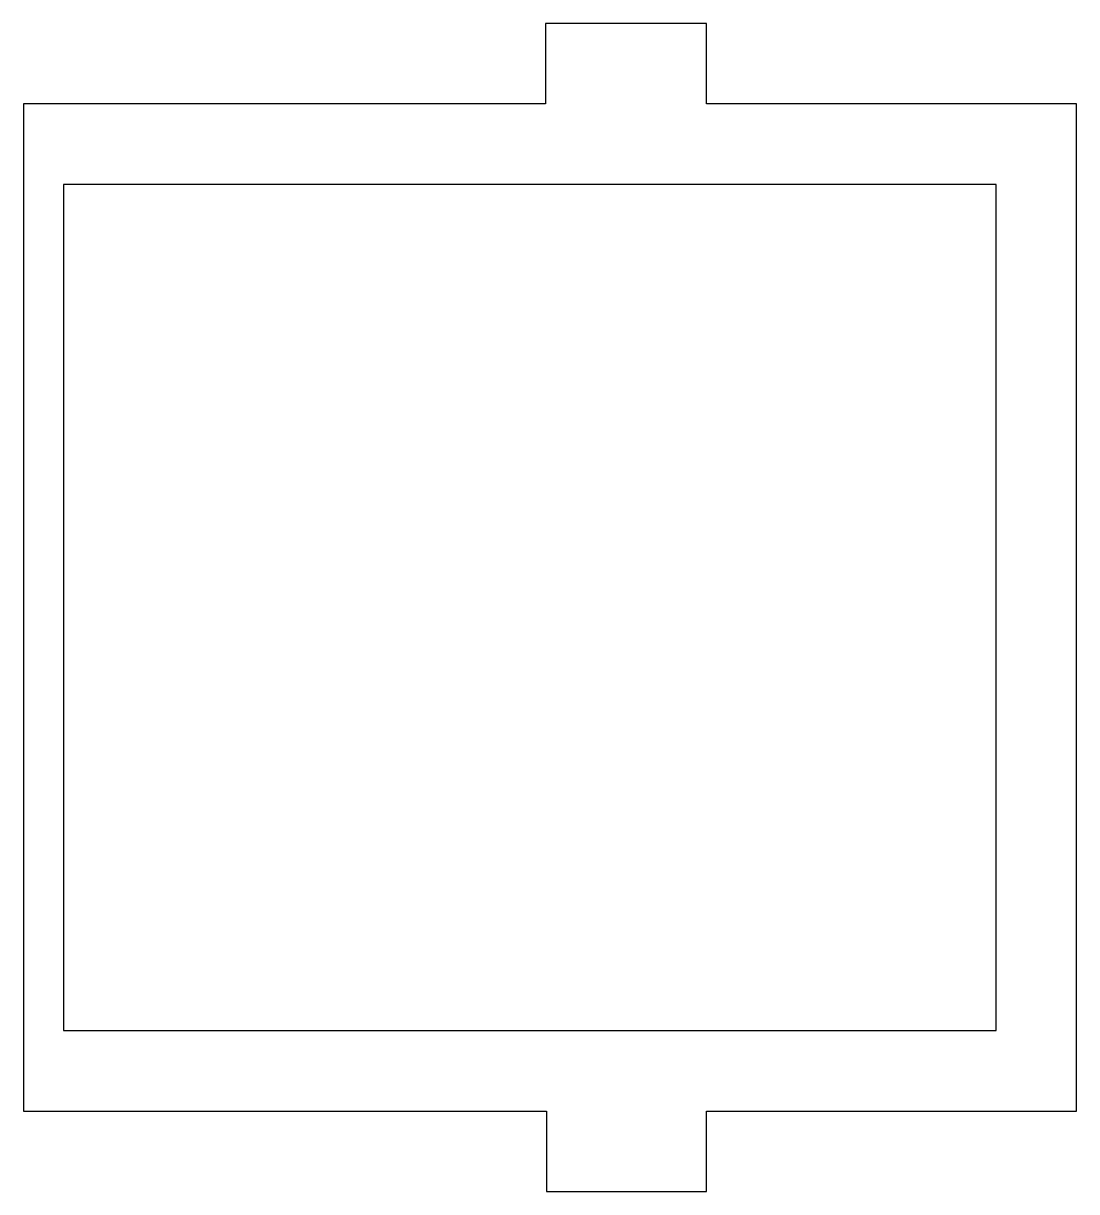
# Model space of a CAD drawing. Header units: millimetres. Extents: x 2981.6 to 3021.5, y 1695.6 to 1739.7.
import ezdxf

# ---------------------------------------------------------------- set-up
doc = ezdxf.new("R2010")
doc.units = ezdxf.units.MM

msp = doc.modelspace()

# ---------------------------------------------------------------- linework, layer by layer
at = {"color": 254, "true_color": 0xcad1ee, "extrusion": (0, -6.12323e-17, -1)}
for p, q in [((3001.36, 1739.749, 3.657), (3001.36, 1736.701, 3.657)), ((3007.456, 1739.749, 3.657), (3001.36, 1739.749, 3.657)), ((3007.456, 1736.701, 3.657), (3007.456, 1739.749, 3.657)), ((3001.36, 1736.701, 3.657), (2981.602, 1736.701, 3.657)), ((2981.602, 1736.701, 3.657), (2981.602, 1698.601, 3.657)), ((3021.456, 1736.701, 3.657), (3007.456, 1736.701, 3.657)), ((3021.456, 1698.601, 3.657), (3021.456, 1736.701, 3.657)), ((3018.408, 1733.653, 3.657), (2983.126, 1733.653, 3.657)), ((2983.126, 1733.653, 3.657), (2983.126, 1701.649, 3.657)), ((3018.408, 1701.649, 3.657), (3018.408, 1733.653, 3.657)), ((2983.126, 1701.649, 3.657), (3018.408, 1701.649, 3.657)), ((2981.602, 1698.601, 3.657), (3001.395, 1698.601, 3.657)), ((3001.395, 1698.601, 3.657), (3001.395, 1695.553, 3.657)), ((3007.456, 1698.601, 3.657), (3021.456, 1698.601, 3.657)), ((3007.456, 1695.553, 3.657), (3007.456, 1698.601, 3.657)), ((3001.395, 1695.553, 3.657), (3007.456, 1695.553, 3.657))]:
    msp.add_line(p, q, dxfattribs=at)

doc.saveas('drawing.dxf')
